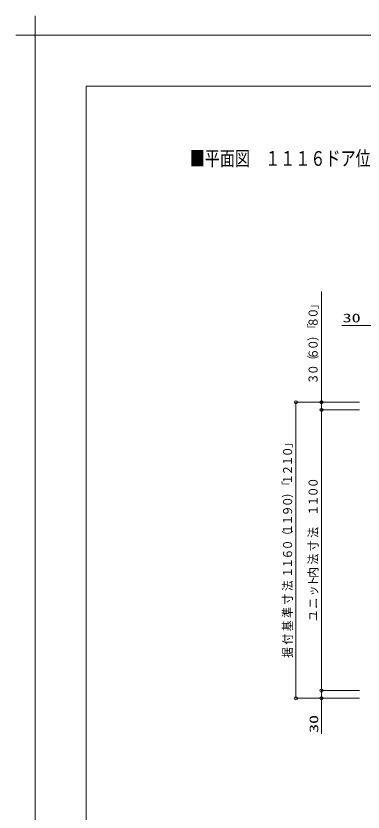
# Model space of a CAD drawing. Units: millimetres on the paper. Extents: x -305 to 305, y -152 to 152.
# Drawn here: x -304.8 to -236.8, y -3.7 to 152.3 of the extents above; entities that cross this region are included whole.
import ezdxf
from ezdxf.enums import TextEntityAlignment as Align

# ---------------------------------------------------------------- set-up
doc = ezdxf.new("R2010")
doc.units = ezdxf.units.MM
for name, color, linetype, lineweight in [('0-0_0', 7, 'Continuous', 9), ('0-1_VIEW0001', 7, 'Continuous', 9), ('0-2_1図面枠', 7, 'Continuous', 9), ('0-3_図面枠', 3, 'Continuous', 9), ('0-4_DEFPOINTS', 7, 'Continuous', 9)]:
    doc.layers.add(name, color=color, linetype=linetype, lineweight=lineweight)
doc.styles.add('ＭＳ ゴシック', font='')
doc.styles.get('ＭＳ ゴシック').set_extended_font_data('MS Gothic')

# ---------------------------------------------------------------- blocks, each defined once
blk = doc.blocks.new('_ORIGIN')
at = {"layer": '0-0_0'}
blk.add_line((0, 0), (-1, 0), dxfattribs=at)
blk.add_circle((0, 0), 0.5, dxfattribs=at)
blk = doc.blocks.new('グループ-6')
at = {"layer": '0-2_1図面枠'}
for p, q in [((-4200, 2895), (-4200, 3045)), ((-4275, 2970), (-4125, 2970))]:
    blk.add_line(p, q, dxfattribs=at)

msp = doc.modelspace()

# ---------------------------------------------------------------- linework, layer by layer
at = {"layer": '0-1_VIEW0001'}
for p, q in [((-237.474, 76.573), (-249.932, 76.573)), ((-244.932, 77.173), (-244.932, 77.773)), ((-244.932, 76.573), (-244.932, 75.073)), ((-249.932, 75.973), (-249.932, 19.173)), ((-237.474, 75.073), (-244.932, 75.073)), ((-244.932, 74.473), (-244.932, 73.873)), ((-244.932, 74.473), (-244.932, 20.672)), ((-244.933, 20.672), (-244.933, 21.272)), ((-244.933, 20.072), (-244.933, 18.573)), ((-237.474, 20.072), (-244.932, 20.072)), ((-237.474, 18.573), (-249.932, 18.573)), ((-244.933, 17.973), (-244.933, 17.373))]:
    msp.add_line(p, q, dxfattribs=at)
for points in [[(-237.474, 76.573), (-244.932, 76.573), (-244.932, 98.233)], [(-234.934, 79.113), (-234.934, 91.573), (-240.971, 91.573)], [(-237.474, 18.573), (-244.933, 18.573), (-244.933, 11.613)]]:
    msp.add_lwpolyline(points, dxfattribs=at)
at = {"layer": '0-3_図面枠'}
msp.add_lwpolyline([(-291.017, -138.498), (108.983, -138.498), (108.983, 138.502), (-291.017, 138.502)], close=True, dxfattribs=at)
at = {"layer": '0-4_DEFPOINTS'}
for p in [(118.983, 148.502), (-301.017, -148.498)]:
    msp.add_line(p, (-301.017, 148.502), dxfattribs=at)

# ---------------------------------------------------------------- block references
at = {"layer": '0-1_VIEW0001', "xscale": 0.6, "yscale": 0.6}
for p, rotation in [((-249.932, 76.573), 90), ((-244.932, 76.573), 270), ((-244.932, 75.073), 90), ((-244.932, 75.073), 90), ((-244.933, 20.072), 270), ((-244.932, 20.072), 270), ((-249.932, 18.573), 270), ((-244.933, 18.573), 90)]:
    msp.add_blockref('_ORIGIN', p, dxfattribs=dict(at, rotation=rotation))
at = {"layer": '0-2_1図面枠', "xscale": 0.05, "yscale": 0.05}
msp.add_blockref('グループ-6', (-91.017, 0.002), dxfattribs=at)

# ---------------------------------------------------------------- texts
at = {"layer": '0-0_0', "style": 'ＭＳ ゴシック', "width": 0.75}
msp.add_text('■平面図\u3000１１１６ドア位置移動\u3000ＡＲ／ＢＲ（Ｓ＝１／２０）', height=2.886, dxfattribs=at).set_placement((-270.735, 122.023), align=Align.BOTTOM_LEFT)
at = {"layer": '0-1_VIEW0001', "style": 'ＭＳ ゴシック'}
for s, width, p in [('」', 0.9, (-245.172, 94.756)), ('０', 0.9, (-245.172, 92.967)), ('８', 0.9, (-245.172, 91.177)), ('「', 0.9, (-245.172, 89.869)), ('）', 0.9, (-245.172, 88.56)), ('０', 0.9, (-245.172, 86.771)), ('６', 0.9, (-245.172, 84.982)), ('（', 0.9, (-245.172, 83.673)), ('０', 0.9, (-245.172, 81.884)), ('３', 0.9, (-245.172, 80.095)), ('０', 0.9, (-250.172, 65.787)), ('」', 0.9, (-250.172, 67.577)), ('１', 0.9, (-250.172, 63.998)), ('２', 0.9, (-250.172, 62.209)), ('「', 0.9, (-250.172, 59.111)), ('１', 0.9, (-250.172, 60.42)), ('０', 0.9, (-245.172, 59.735)), ('０', 0.9, (-245.172, 57.945)), ('）', 0.9, (-250.172, 57.803)), ('１', 0.9, (-245.172, 56.156)), ('０', 0.9, (-250.172, 56.013)), ('９', 0.9, (-250.172, 54.224)), ('１', 0.9, (-245.172, 54.367)), ('１', 0.9, (-250.172, 52.435)), ('１', 0.9, (-250.172, 50.646)), ('法', 0.9, (-245.172, 50.011)), ('（', 0.9, (-250.172, 49.337)), ('０', 0.9, (-250.172, 47.548)), ('寸', 0.9, (-245.172, 47.394)), ('６', 0.9, (-250.172, 45.759)), ('法', 0.9, (-245.172, 44.777)), ('１', 0.9, (-250.172, 43.97)), ('１', 0.9, (-250.172, 42.18)), ('内', 0.9, (-245.172, 42.159)), ('ト', 0.9, (-245.172, 40.462)), ('法', 0.9, (-250.172, 39.563)), ('ッ', 0.9, (-245.172, 38.54)), ('寸', 0.9, (-250.172, 36.946)), ('ニ', 0.9, (-245.172, 36.158)), ('準', 0.9, (-250.172, 34.329)), ('ユ', 0.9, (-245.172, 33.644)), ('基', 0.9, (-250.172, 31.712)), ('付', 0.9, (-250.172, 29.094)), ('据', 0.9, (-250.172, 26.477)), ('30', 1.5, (-245.058, 11.785))]:
    msp.add_text(s, height=1.73, rotation=90, dxfattribs=dict(at, width=width)).set_placement(p, align=Align.BOTTOM_LEFT)
at = {"layer": '0-1_VIEW0001', "style": 'ＭＳ ゴシック', "width": 1.5}
msp.add_text('30', height=1.73, dxfattribs=at).set_placement((-240.799, 91.698), align=Align.BOTTOM_LEFT)

doc.saveas('drawing.dxf')
